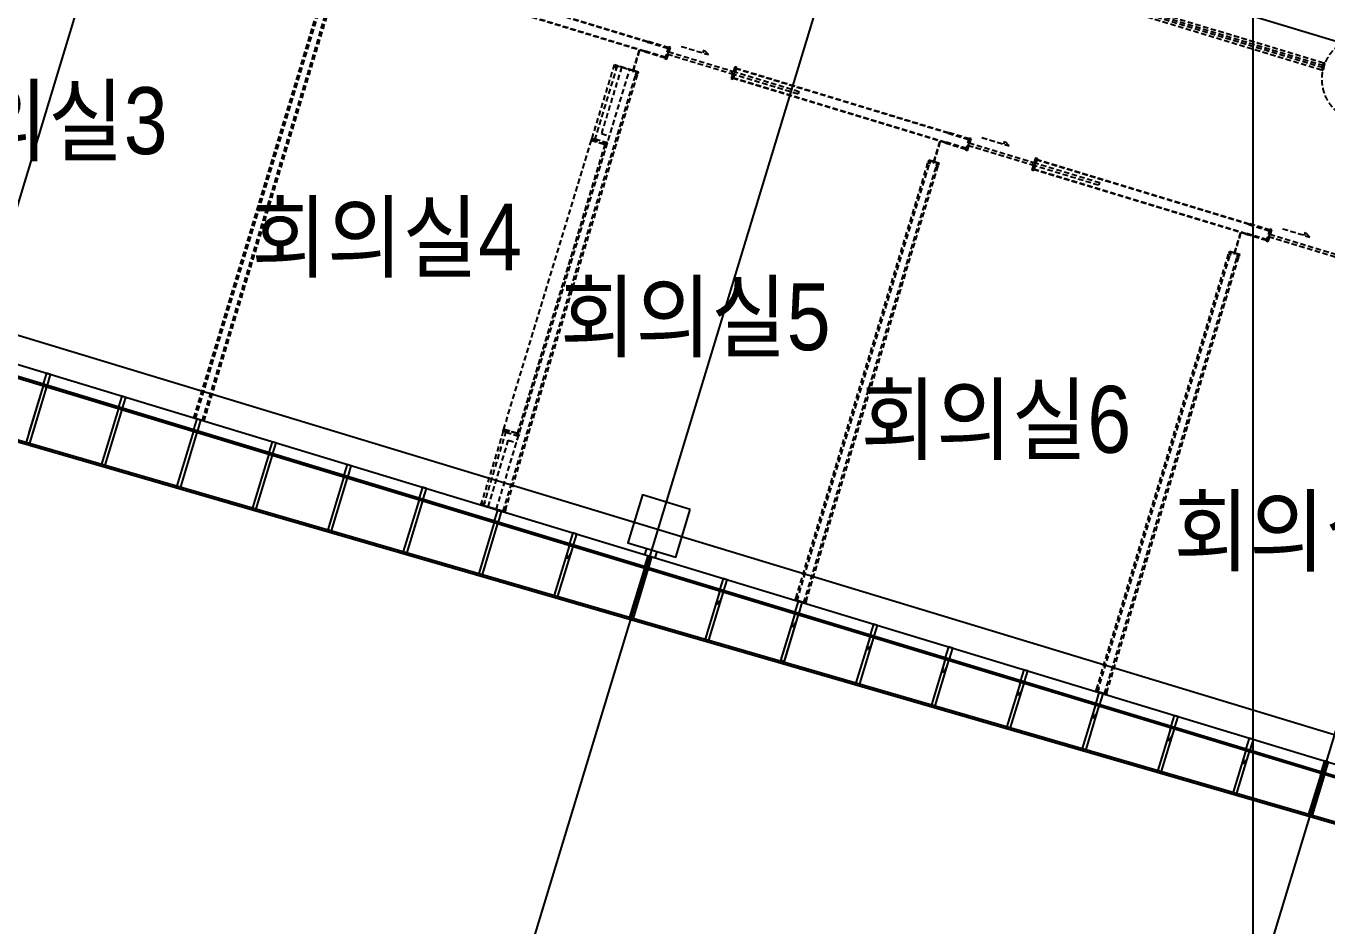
# Model space of a CAD drawing. Header units: metres. Extents: x 630750 to 860239, y 578133 to 726633.
# Drawn here: x 710924 to 729142, y 609351 to 621958 of the extents above; entities that cross this region are included whole.
import ezdxf

# ---------------------------------------------------------------- set-up
doc = ezdxf.new("R2010")
doc.units = ezdxf.units.M
doc.header["$LTSCALE"] = 300
doc.linetypes.add('HID1', pattern=[0.375, 0.25, -0.125])
doc.linetypes.add('업무시설_xr-base$0$CONTINOUS', pattern=[0])
doc.layers.get('Defpoints').update_dxf_attribs({"color": 8})
for name, color, linetype in [('A-CEN-1', 1, 'Continuous'), ('A-CON', 2, 'Continuous'), ('A-DIM', 7, 'Continuous'), ('A-TXT-S', 3, 'Continuous'), ('A-WAL-DW', 7, 'Continuous'), ('A-WIN-GLASS', 4, 'Continuous'), ('DIM', 7, 'Continuous'), ('INT', 117, 'Continuous'), ('KUK-WALL-FIN 1', 30, 'Continuous'), ('외장그레이팅', 4, 'Continuous'), ('프레임', 5, 'Continuous')]:
    doc.layers.add(name, color=color, linetype=linetype)
doc.layers.add('a-glaz-below', color=133, linetype='Continuous', lineweight=15)
doc.styles.add('TEXT(돋음)', font='')
doc.styles.add('돋움', font='')
doc.styles.get('TEXT(돋음)').set_extended_font_data('Dotum')
doc.styles.get('돋움').set_extended_font_data('Dotum')
doc.dimstyles.new('DIM250', dxfattribs={"dimscale": 250, "dimtxt": 3, "dimasz": 1, "dimexe": 2, "dimexo": 3, "dimgap": 1, "dimtad": 1, "dimdec": 0, "dimzin": 0, "dimdsep": 46, "dimlunit": 6, "dimtxsty": 'TEXT(돋음)', "dimblk": 'Z_DOT', "dimcen": 2.5, "dimdle": 2, "dimclrd": 256, "dimclre": 256, "dimclrt": 3, "dimadec": 0, "dimazin": 0, "dimtfac": 1, "dimtdec": 0, "dimtix": 1, "dimtmove": 2, "dimatfit": 3, "dimldrblk": 'Z_DOT', "dimfxl": 1, "dimtolj": 1, "dimtzin": 0, "dimarcsym": 0})

# ---------------------------------------------------------------- blocks, each defined once
blk = doc.blocks.new('Z_DOT')
at = {"layer": 'DIM', "color": 7}
for p, q in [((0, -2.5), (0, 2.5)), ((-2.5, 0), (2.5, 0))]:
    blk.add_line(p, q, dxfattribs=at)
for radius in [0.75, 0.375]:
    blk.add_circle((0, 0), radius, dxfattribs=at)
blk = doc.blocks.new('*D43')
at = {"layer": 'A-DIM', "lineweight": -2, "transparency": 16777216}
for p, q in [((676229, 616332), (675060, 612478)), ((675444, 612884), (730165, 596280)), ((731428, 599582), (730259, 595729))]:
    blk.add_line(p, q, dxfattribs=at)
at = {"layer": 'Defpoints', "color": 0, "transparency": 16777216}
for p in [(676447, 617049), (731646, 600300), (730404, 596207)]:
    blk.add_point(p, dxfattribs=at)
at = {"layer": 'A-DIM', "lineweight": -2, "transparency": 16777216, "xscale": 250, "yscale": 250, "zscale": 250}
for p, rotation in [((675205, 612957), 163.1200000135865), ((730404, 596207), 343.1200000135865)]:
    blk.add_blockref('Z_DOT', p, dxfattribs=dict(at, rotation=rotation))
at = {"layer": 'A-DIM', "color": 3, "transparency": 16777216, "insert": (703007, 605250), "char_height": 750, "attachment_point": 5, "rotation": 343.12, "style": 'TEXT(돋음)'}
blk.add_mtext('\\A1;57,684', dxfattribs=at)

msp = doc.modelspace()

# ---------------------------------------------------------------- linework, layer by layer
at = {"layer": 'A-CEN-1', "linetype": 'Continuous'}
for p, q in [((728104.4, 706258.8, 0), (728104.4, 608420.8, 0)), ((707244.6, 607704.1, 0), (715701.1, 635572.7, 0)), ((686992.6, 634572.3, 0), (741769.6, 617950.7, 0)), ((716718, 604829.5, 0), (725174.5, 632698.1, 0)), ((726191.5, 601954.8, 0), (734648, 629823.4, 0)), ((678675.5, 627377.3, 0), (739069.1, 609051.3, 0))]:
    msp.add_line(p, q, dxfattribs=at)
at = {"layer": 'A-CON', "elevation": 0}
msp.add_lwpolyline([(720226.7, 615186.9), (719556.9, 615390.2), (719353.6, 614720.4), (720023.4, 614517.1)], close=True, dxfattribs=at)
at = {"layer": 'a-glaz-below', "ltscale": 3}
for centre, start, end in [((719196, 614500.9, 0), 161.01209, 180.49371), ((717926.2, 614886.1, 0), 325.75296, 345.23427), ((720248.6, 614181.5, 0), 161.01209, 180.49371), ((718978.8, 614566.7, 0), 325.75296, 345.23427), ((721301.2, 613862.1, 0), 161.01209, 180.49371), ((720031.4, 614247.3, 0), 325.75296, 345.23427), ((722353.8, 613542.7, 0), 161.01209, 180.49371), ((721084.1, 613927.9, 0), 325.75296, 345.23427), ((723406.4, 613223.3, 0), 161.01209, 180.49371), ((722136.7, 613608.5, 0), 325.75296, 345.23427), ((724459, 612903.9, 0), 161.01209, 180.49371), ((723189.3, 613289.1, 0), 325.75296, 345.23427), ((725511.6, 612584.5, 0), 161.01209, 180.49371), ((724241.9, 612969.7, 0), 325.75296, 345.23427), ((726564.2, 612265.1, 0), 161.01209, 180.49371), ((725294.5, 612650.3, 0), 325.75296, 345.23427), ((727616.8, 611945.7, 0), 161.01209, 180.49371), ((726347.1, 612330.9, 0), 325.75296, 345.23427), ((728669.4, 611626.3, 0), 161.01209, 180.49371), ((727399.7, 612011.5, 0), 325.75296, 345.23427), ((729722, 611306.9, 0), 161.01209, 180.49371), ((728452.3, 611692.1, 0), 325.75296, 345.23427)]:
    msp.add_arc(centre, 695.7, start, end, dxfattribs=at)
at = {"layer": 'A-WAL-DW', "color": 251, "linetype": 'HID1'}
for p, q in [((713273.8, 616467), (715232, 622920.4)), ((713297.7, 616459.7), (715292.3, 623032.8)), ((713393.4, 616430.7), (715388, 623003.8)), ((713417.3, 616423.4), (715419.1, 623020.4)), ((725362.3, 622537.4), (729084.7, 621407.9)), ((725362.9, 622573.8), (729104.4, 621438.5)), ((725333.9, 622478.1), (729075.4, 621342.8)), ((725353.6, 622508.7), (729076, 621379.2)), ((717510.1, 615188.4), (719378.8, 621346.9)), ((717605.8, 615159.4), (719474.5, 621317.9)), ((717636.5, 615174.5), (719498.9, 621312.2)), ((718850.6, 620380.8), (719164, 621413.8)), ((719201.8, 621400.6), (718890.7, 620375.5)), ((719264, 621381.8), (718981.5, 620450.8)), ((718838.5, 620358.3), (717610.3, 616310.6)), ((718890.7, 620375.5), (719067.7, 620321.8)), ((718981.5, 620450.8), (719096.3, 620416)), ((721703.4, 613940.5), (723565.8, 620078.1)), ((721720.5, 613910.8), (723589.2, 620069.3)), ((721816.2, 613881.8), (723684.9, 620040.3)), ((721846.9, 613896.9), (723709.3, 620034.6)), ((725913.8, 612662.8), (727776.2, 618800.4)), ((725930.9, 612633.2), (727800.1, 618793.2)), ((726026.6, 612604.2), (727895.8, 618764.1)), ((726057.3, 612619.3), (727919.7, 618756.9)), ((717607.8, 616285.2), (717294.8, 615253.8)), ((717333, 615242.2), (717644.1, 616267.3)), ((717395.2, 615223.3), (717677.7, 616154.3)), ((717644.1, 616267.3), (717821.1, 616213.6)), ((717677.7, 616154.2), (717792.5, 616119.4))]:
    msp.add_line(p, q, dxfattribs=at)
at = {"layer": 'A-WAL-DW'}
for p, q in [((719589.3, 614550.6, 0), (719616.6, 614640.6, 0)), ((719732.9, 614507, 0), (719760.2, 614597, 0))]:
    msp.add_line(p, q, dxfattribs=at)
at = {"layer": 'A-WAL-DW', "color": 251, "linetype": 'HID1'}
for points in [[(719625.1, 621733.7), (716650.7, 622636.3), (716653.6, 622645.8), (719629.6, 621742.8)], [(719584.5, 621599.7), (716610, 622502.3), (716612.9, 622511.9), (719587.4, 621609.3)], [(719509.5, 621622.5), (719419.5, 621325.8), (719429, 621322.9), (719519.1, 621619.5)], [(719586, 621599.3), (719882.7, 621509.2), (719885.6, 621518.8), (719588.9, 621608.8)], [(719626.7, 621733.2), (719923.3, 621643.2), (719926.2, 621652.8), (719629.6, 621742.8)], [(719919.5, 621665.3), (719870.2, 621502.6), (719898.9, 621493.9), (719916.3, 621551.3), (719906.7, 621554.2), (719921.3, 621602), (719930.8, 621599.1), (719948.3, 621656.5), (719919.5, 621665.3)], [(729068.7, 621355.3), (729078.3, 621352.4), (729075.4, 621342.8), (729089.8, 621338.4), (729101.4, 621376.7), (729096.6, 621378.2), (729114, 621435.6), (729104.4, 621438.5), (729101.5, 621428.9), (729092, 621431.8), (729068.7, 621355.3)], [(729070.7, 621356.3), (729086.8, 621351.5), (729093, 621429.8), (729109.1, 621424.9), (729070.7, 621356.3)], [(719498.9, 621312.1), (719431.9, 621332.5), (719429, 621322.9), (719419.5, 621325.8), (719422.4, 621335.4), (719164, 621413.8), (719156.7, 621389.9), (719193.5, 621378.7), (719186.2, 621354.8), (719187.8, 621354.3), (719195.5, 621379.8), (719158.7, 621390.9), (719165.1, 621411.8), (719420.4, 621334.3), (719417.5, 621324.7), (719430.1, 621320.9), (719433, 621330.5), (719496.9, 621311.1), (719490.6, 621290.2), (719468.2, 621297), (719460.5, 621271.6), (719462, 621271.1), (719469.3, 621295), (719491.7, 621288.2), (719498.9, 621312.1)], [(723837.1, 620455.6), (720861.1, 621358.6), (720864, 621368.2), (723840, 620465.2)], [(723796.4, 620321.6), (720820.4, 621224.7), (720823.3, 621234.2), (723799.3, 620331.2)], [(718845.8, 620382.3), (718838.5, 620358.3), (719033.1, 620299.3), (717804.9, 616251.5), (717610.2, 616310.6), (717603, 616286.7), (717644.5, 616274.1), (717637.2, 616250.1), (717638.8, 616249.7), (717646.5, 616275.1), (717605, 616287.7), (717611.3, 616308.6), (717805.9, 616249.5), (719035.1, 620300.3), (718840.5, 620359.4), (718846.8, 620380.3), (718888.4, 620367.7), (718896.1, 620393.1), (718894.5, 620393.6), (718887.3, 620369.7), (718845.8, 620382.3)], [(718910.7, 620338.1), (718919.4, 620366.8), (718882, 620346.8), (718890.7, 620375.5), (718910.7, 620338.1), (718919.4, 620366.8), (718890.7, 620375.5), (718882, 620346.8), (718910.7, 620338.1)], [(719059, 620293.1), (719067.7, 620321.8), (719030.3, 620301.8), (719039, 620330.5), (719059, 620293.1), (719067.7, 620321.8), (719039, 620330.5), (719030.3, 620301.8), (719059, 620293.1)], [(723719.9, 620344.9), (723629.9, 620048.2), (723639.5, 620045.3), (723729.5, 620342)], [(723796.4, 620321.6), (724093.1, 620231.6), (724096, 620241.2), (723799.3, 620331.2)], [(723837.1, 620455.6), (724133.7, 620365.6), (724136.6, 620375.2), (723840, 620465.2)], [(724130, 620387.6), (724080.6, 620225), (724109.3, 620216.2), (724126.7, 620273.7), (724117.2, 620276.6), (724131.7, 620324.4), (724141.3, 620321.5), (724158.7, 620378.9), (724130, 620387.6)], [(723709.4, 620034.6), (723642.4, 620054.9), (723639.5, 620045.3), (723629.9, 620048.2), (723632.8, 620057.8), (723565.8, 620078.1), (723558.6, 620054.2), (723581, 620047.4), (723573.7, 620023.5), (723575.2, 620023), (723583, 620048.5), (723560.6, 620055.3), (723566.9, 620076.1), (723630.8, 620056.7), (723627.9, 620047.1), (723640.5, 620043.3), (723643.4, 620052.9), (723707.4, 620033.5), (723701, 620012.6), (723678.6, 620019.4), (723670.9, 619994), (723672.5, 619993.5), (723679.7, 620017.4), (723702.1, 620010.6), (723709.4, 620034.6)], [(728047.5, 619177.9), (725071.5, 620081), (725074.4, 620090.6), (728050.4, 619187.5)], [(728006.8, 619043.9), (725030.9, 619947.1), (725033.8, 619956.6), (728009.7, 619053.5)], [(727930.3, 619067.2), (727840.3, 618770.5), (727849.9, 618767.6), (727939.9, 619064.3)], [(728006.8, 619043.9), (728303.5, 618953.9), (728306.4, 618963.5), (728009.7, 619053.5)], [(728047.5, 619177.9), (728344.1, 619087.9), (728347, 619097.5), (728050.4, 619187.5)], [(728340.4, 619109.9), (728291, 618947.3), (728319.7, 618938.6), (728337.1, 618996), (728327.6, 618998.9), (728342.1, 619046.7), (728351.7, 619043.8), (728369.1, 619101.2), (728340.4, 619109.9)], [(727919.8, 618756.9), (727852.8, 618777.2), (727849.9, 618767.6), (727840.3, 618770.5), (727843.2, 618780.1), (727776.2, 618800.4), (727769, 618776.5), (727791.4, 618769.7), (727784.1, 618745.8), (727785.6, 618745.3), (727793.4, 618770.8), (727771, 618777.6), (727777.3, 618798.4), (727841.2, 618779), (727838.3, 618769.5), (727850.9, 618765.6), (727853.8, 618775.2), (727917.8, 618755.8), (727911.4, 618734.9), (727889, 618741.7), (727881.3, 618716.3), (727882.9, 618715.8), (727890.1, 618739.7), (727912.5, 618732.9), (727919.8, 618756.9)], [(717681.5, 616287.3), (717672.8, 616258.6), (717652.8, 616296), (717644.1, 616267.3), (717681.5, 616287.3), (717672.8, 616258.6), (717644.1, 616267.3), (717652.8, 616296), (717681.5, 616287.3)], [(717829.8, 616242.3), (717821.1, 616213.6), (717801.1, 616251), (717792.4, 616222.3), (717829.8, 616242.3), (717821.1, 616213.6), (717792.4, 616222.3), (717801.1, 616251), (717829.8, 616242.3)]]:
    msp.add_lwpolyline(points, dxfattribs=at)
at = {"layer": 'A-WAL-DW', "color": 251, "linetype": 'HID1', "elevation": 0}
for points in [[(720099.2, 621672.8), (720481.5, 621556.8), (720416.3, 621624.4), (720403, 621580.6)], [(724309.6, 620395.2), (724692, 620279.2), (724626.8, 620346.8), (724613.5, 620303)], [(728520, 619117.5), (728902.4, 619001.5), (728837.2, 619069.1), (728823.9, 619025.3)]]:
    msp.add_lwpolyline(points, dxfattribs=at)
at = {"layer": 'A-WAL-DW', "color": 251, "linetype": 'HID1'}
for points in [[(719908.2, 621559), (719919.8, 621597.2), (720848, 621315.6), (720836.4, 621277.3)], [(729070.7, 621356.3), (729080.3, 621353.4), (729077.4, 621343.9), (729088.7, 621340.4), (729099.4, 621375.7), (729094.6, 621377.1), (729112, 621434.5), (729105.5, 621436.5), (729102.6, 621426.9), (729093, 621429.8)], [(729086.8, 621351.5), (729109.1, 621424.9), (729093, 621429.8), (729070.7, 621356.3)], [(720798.4, 621220.9), (720827.1, 621212.2), (720844.5, 621269.6), (720815.8, 621278.3)], [(720807.7, 621286), (720819.3, 621324.3), (721747.5, 621042.6), (721735.9, 621004.4)], [(720830.3, 621326.2), (720859, 621317.5), (720876.5, 621374.9), (720847.8, 621383.6)], [(724118.6, 620281.3), (724130.2, 620319.6), (725058.4, 620038), (725046.8, 619999.7)], [(725008.8, 619943.3), (725037.5, 619934.6), (725054.9, 619992), (725026.2, 620000.7)], [(725018.1, 620008.4), (725029.7, 620046.7), (725957.9, 619765), (725946.3, 619726.7)], [(728329, 619003.7), (728340.6, 619041.9), (729268.8, 618760.3), (729257.2, 618722)]]:
    msp.add_lwpolyline(points, close=True, dxfattribs=at)
msp.add_circle((729674, 621213), 600.5, dxfattribs=at)
at = {"layer": 'A-WIN-GLASS'}
for p, q in [((705875.2, 618523.9, 0), (735526.7, 609526.4, 0)), ((705885.3, 618545.9, 0), (735502.7, 609558.8, 0))]:
    msp.add_line(p, q, dxfattribs=at)
at = {"layer": 'A-WIN-GLASS', "color": 9}
msp.add_line((705957.9, 618687, 0), (735346.7, 609769.1, 0), dxfattribs=at)
at = {"layer": 'A-WIN-GLASS', "elevation": 0}
for points in [[(711166.4, 616943.5), (711223.8, 616926), (711269.1, 617075.3), (711211.7, 617092.7)], [(712219, 616624), (712276.4, 616606.6), (712321.7, 616755.9), (712264.3, 616773.3)], [(712219, 616624), (712276.4, 616606.6), (712321.7, 616755.9), (712264.3, 616773.3)], [(713271.6, 616304.6), (713329, 616287.2), (713374.3, 616436.5), (713316.9, 616453.9)], [(714324.2, 615985.2), (714381.6, 615967.8), (714426.9, 616117.1), (714369.5, 616134.5)], [(715376.8, 615665.8), (715434.2, 615648.4), (715479.5, 615797.7), (715422.1, 615815.1)], [(716429.4, 615346.4), (716486.8, 615329), (716532.1, 615478.3), (716474.7, 615495.7)], [(717482, 615027), (717539.4, 615009.6), (717584.7, 615158.9), (717527.3, 615176.3)], [(718534.6, 614707.6), (718592, 614690.2), (718637.3, 614839.5), (718579.9, 614856.9)], [(719587.2, 614388.2), (719644.6, 614370.8), (719689.9, 614520.1), (719632.5, 614537.5)], [(720639.8, 614068.8), (720697.2, 614051.4), (720742.5, 614200.7), (720685.1, 614218.1)], [(720639.8, 614068.8), (720697.2, 614051.4), (720742.5, 614200.7), (720685.1, 614218.1)], [(721692.4, 613749.4), (721749.9, 613732), (721795.1, 613881.3), (721737.7, 613898.7)], [(722745, 613430), (722802.5, 613412.6), (722847.8, 613561.9), (722790.3, 613579.3)], [(723797.6, 613110.6), (723855.1, 613093.2), (723900.4, 613242.5), (723842.9, 613259.9)], [(724850.3, 612791.2), (724907.7, 612773.8), (724953, 612923), (724895.6, 612940.5)], [(725902.9, 612471.8), (725960.3, 612454.4), (726005.6, 612603.6), (725948.2, 612621.1)], [(726955.5, 612152.4), (727012.9, 612135), (727058.2, 612284.2), (727000.8, 612301.7)], [(728008.1, 611833), (728065.5, 611815.6), (728110.8, 611964.8), (728053.4, 611982.3)], [(729060.7, 611513.6), (729118.1, 611496.1), (729163.4, 611645.4), (729106, 611662.8)]]:
    msp.add_lwpolyline(points, close=True, dxfattribs=at)
at = {"layer": 'INT', "ltscale": 3}
for points in [[(725040.8, 620048.6), (725069.5, 620039.8), (725086.9, 620097.3), (725058.2, 620106)], [(717527.3, 615176.3), (717584.7, 615158.9), (717586.2, 615163.7), (717528.7, 615181.1)], [(721737.7, 613898.7), (721795.1, 613881.3), (721796.6, 613886), (721739.2, 613903.5)]]:
    msp.add_lwpolyline(points, close=True, dxfattribs=at)
for points in [[(717629.2, 615150.6), (717562.2, 615170.9), (717562.2, 615170.9), (717552.7, 615173.8), (717552.7, 615173.8), (717294.3, 615252.2), (717301.6, 615276.2), (717338.3, 615265), (717345.6, 615288.9), (717347.1, 615288.5), (717339.4, 615263), (717302.6, 615274.2), (717296.3, 615253.3), (717551.6, 615175.8), (717551.6, 615175.8), (717564.2, 615172), (717564.2, 615172), (717628.2, 615152.6), (717634.5, 615173.5), (717612.1, 615180.3), (717619.8, 615205.7), (717621.3, 615205.2), (717614.1, 615181.3), (717636.5, 615174.5), (717629.2, 615150.6)], [(721839.6, 613873), (721772.7, 613893.3), (721772.7, 613893.3), (721763.1, 613896.2), (721763.1, 613896.2), (721696.1, 613916.5), (721703.4, 613940.5), (721725.8, 613933.7), (721733, 613957.6), (721734.5, 613957.1), (721726.8, 613931.7), (721704.4, 613938.5), (721698.1, 613917.6), (721762, 613898.2), (721762, 613898.2), (721774.7, 613894.4), (721774.7, 613894.4), (721838.6, 613875), (721844.9, 613895.8), (721822.5, 613902.6), (721830.2, 613928.1), (721831.8, 613927.6), (721824.5, 613903.7), (721846.9, 613896.9), (721839.6, 613873)]]:
    msp.add_lwpolyline(points, dxfattribs=at)
at = {"layer": 'KUK-WALL-FIN 1', "color": 3, "linetype": '업무시설_xr-base$0$CONTINOUS'}
msp.add_lwpolyline([(726050.1, 612595.4), (725983.1, 612615.7), (725983.1, 612615.7), (725973.5, 612618.6), (725973.5, 612618.6), (725906.5, 612638.9), (725913.8, 612662.8), (725936.2, 612656), (725943.4, 612680), (725945, 612679.5), (725937.3, 612654.1), (725914.9, 612660.8), (725908.5, 612640), (725972.5, 612620.6), (725972.5, 612620.6), (725985.1, 612616.8), (725985.1, 612616.8), (726049, 612597.4), (726055.3, 612618.2), (726032.9, 612625), (726040.7, 612650.5), (726042.2, 612650), (726034.9, 612626.1), (726057.3, 612619.3), (726050.1, 612595.4)], dxfattribs=at)
at = {"layer": 'KUK-WALL-FIN 1', "color": 6, "linetype": '업무시설_xr-base$0$CONTINOUS'}
msp.add_lwpolyline([(725948.1, 612621.1), (726005.6, 612603.6), (726007, 612608.4), (725949.6, 612625.9)], close=True, dxfattribs=at)
at = {"layer": '외장그레이팅'}
for p, q in [((706713.2, 617318.7, 0), (729957.4, 610577.2, 0)), ((706721.6, 617347.5, 0), (729966.1, 610605.9, 0))]:
    msp.add_line(p, q, dxfattribs=at)
at = {"layer": '프레임'}
for p, q in [((711164.2, 616919, 0), (710924.2, 616128.2, 0)), ((711164.2, 616919, 0), (710965, 616262.6, 0)), ((711212, 616904.5, 0), (710972.2, 616114.2, 0)), ((711212, 616904.5, 0), (711012.8, 616248.1, 0)), ((712216.8, 616599.6, 0), (711980.7, 615821.7, 0)), ((712264.6, 616585.1, 0), (712028.8, 615807.8, 0)), ((713269.4, 616280.2, 0), (713037.3, 615515.3, 0)), ((713317.2, 616265.7, 0), (713085.3, 615501.4, 0)), ((714322, 615960.8, 0), (714093.8, 615208.9, 0)), ((714369.8, 615946.3, 0), (714141.8, 615194.9, 0)), ((715374.6, 615641.4, 0), (715150.4, 614902.4, 0)), ((715422.4, 615626.9, 0), (715198.4, 614888.5, 0)), ((716427.2, 615322, 0), (716206.9, 614596, 0)), ((716475, 615307.5, 0), (716254.9, 614582.1, 0)), ((717479.8, 615002.6, 0), (717263.5, 614289.6, 0)), ((717527.7, 614988.1, 0), (717311.5, 614275.7, 0)), ((718532.4, 614683.2, 0), (718320, 613983.2, 0)), ((718580.3, 614668.7, 0), (718368, 613969.2, 0)), ((719585, 614363.8, 0), (719376.5, 613676.7, 0)), ((719632.9, 614349.3, 0), (719424.6, 613662.8, 0)), ((720637.6, 614044.4, 0), (720433.1, 613370.3, 0)), ((720685.5, 614029.9, 0), (720481.1, 613356.4, 0)), ((721690.2, 613725, 0), (721489.6, 613063.9, 0)), ((721690.2, 613725, 0), (721491, 613068.5, 0)), ((721738.1, 613710.4, 0), (721537.7, 613050, 0)), ((721738.1, 613710.4, 0), (721538.9, 613054, 0)), ((722742.8, 613405.6, 0), (722546.2, 612757.5, 0)), ((722790.7, 613391, 0), (722594.2, 612743.5, 0)), ((721538.9, 613054, 0), (721491, 613068.5, 0)), ((723795.4, 613086.2, 0), (723602.7, 612451, 0)), ((723843.3, 613071.6, 0), (723650.7, 612437.1, 0)), ((724848.1, 612766.8, 0), (724659.3, 612144.6, 0)), ((724895.9, 612752.2, 0), (724707.3, 612130.7, 0)), ((725900.7, 612447.3, 0), (725715.8, 611838.2, 0)), ((725948.5, 612432.8, 0), (725763.8, 611824.2, 0)), ((726953.3, 612127.9, 0), (726772.4, 611531.7, 0)), ((727001.1, 612113.4, 0), (726820.4, 611517.8, 0)), ((728005.9, 611808.5, 0), (727828.9, 611225.3, 0)), ((728053.7, 611794, 0), (727876.9, 611211.4, 0)), ((729058.5, 611489.1, 0), (728885.4, 610918.9, 0)), ((729106.3, 611474.6, 0), (728933.5, 610905, 0))]:
    msp.add_line(p, q, dxfattribs=at)

# ---------------------------------------------------------------- texts
at = {"layer": 'A-TXT-S', "color": 3, "style": '돋움', "width": 0.9}
for s, p in [('회의실3', (709116.4, 620163.2, 0)), ('회의실4', (714079.8, 618533.8, 0)), ('회의실5', (718400.8, 617416.4, 0)), ('회의실6', (722610.6, 615979.5, 0)), ('회의실7', (726994.6, 614416.8, 0))]:
    msp.add_text(s, height=937.5, rotation=0.00001, dxfattribs=at).set_placement(p)

# ---------------------------------------------------------------- dimensions: what is measured, and where the dimension line sits
at = {"layer": 'A-DIM'}
dim = msp.add_aligned_dim(p1=(676446.8, 617049.5, 0), p2=(731645.9, 600299.8, 0), distance=-4277, dimstyle='DIM250', override={"dimfxl": 2}, dxfattribs=at)
dim.commit()
dim.dimension.update_dxf_attribs({"geometry": '*D43', "text_midpoint": (703007.1, 605249.6, 0)})

doc.saveas('drawing.dxf')
